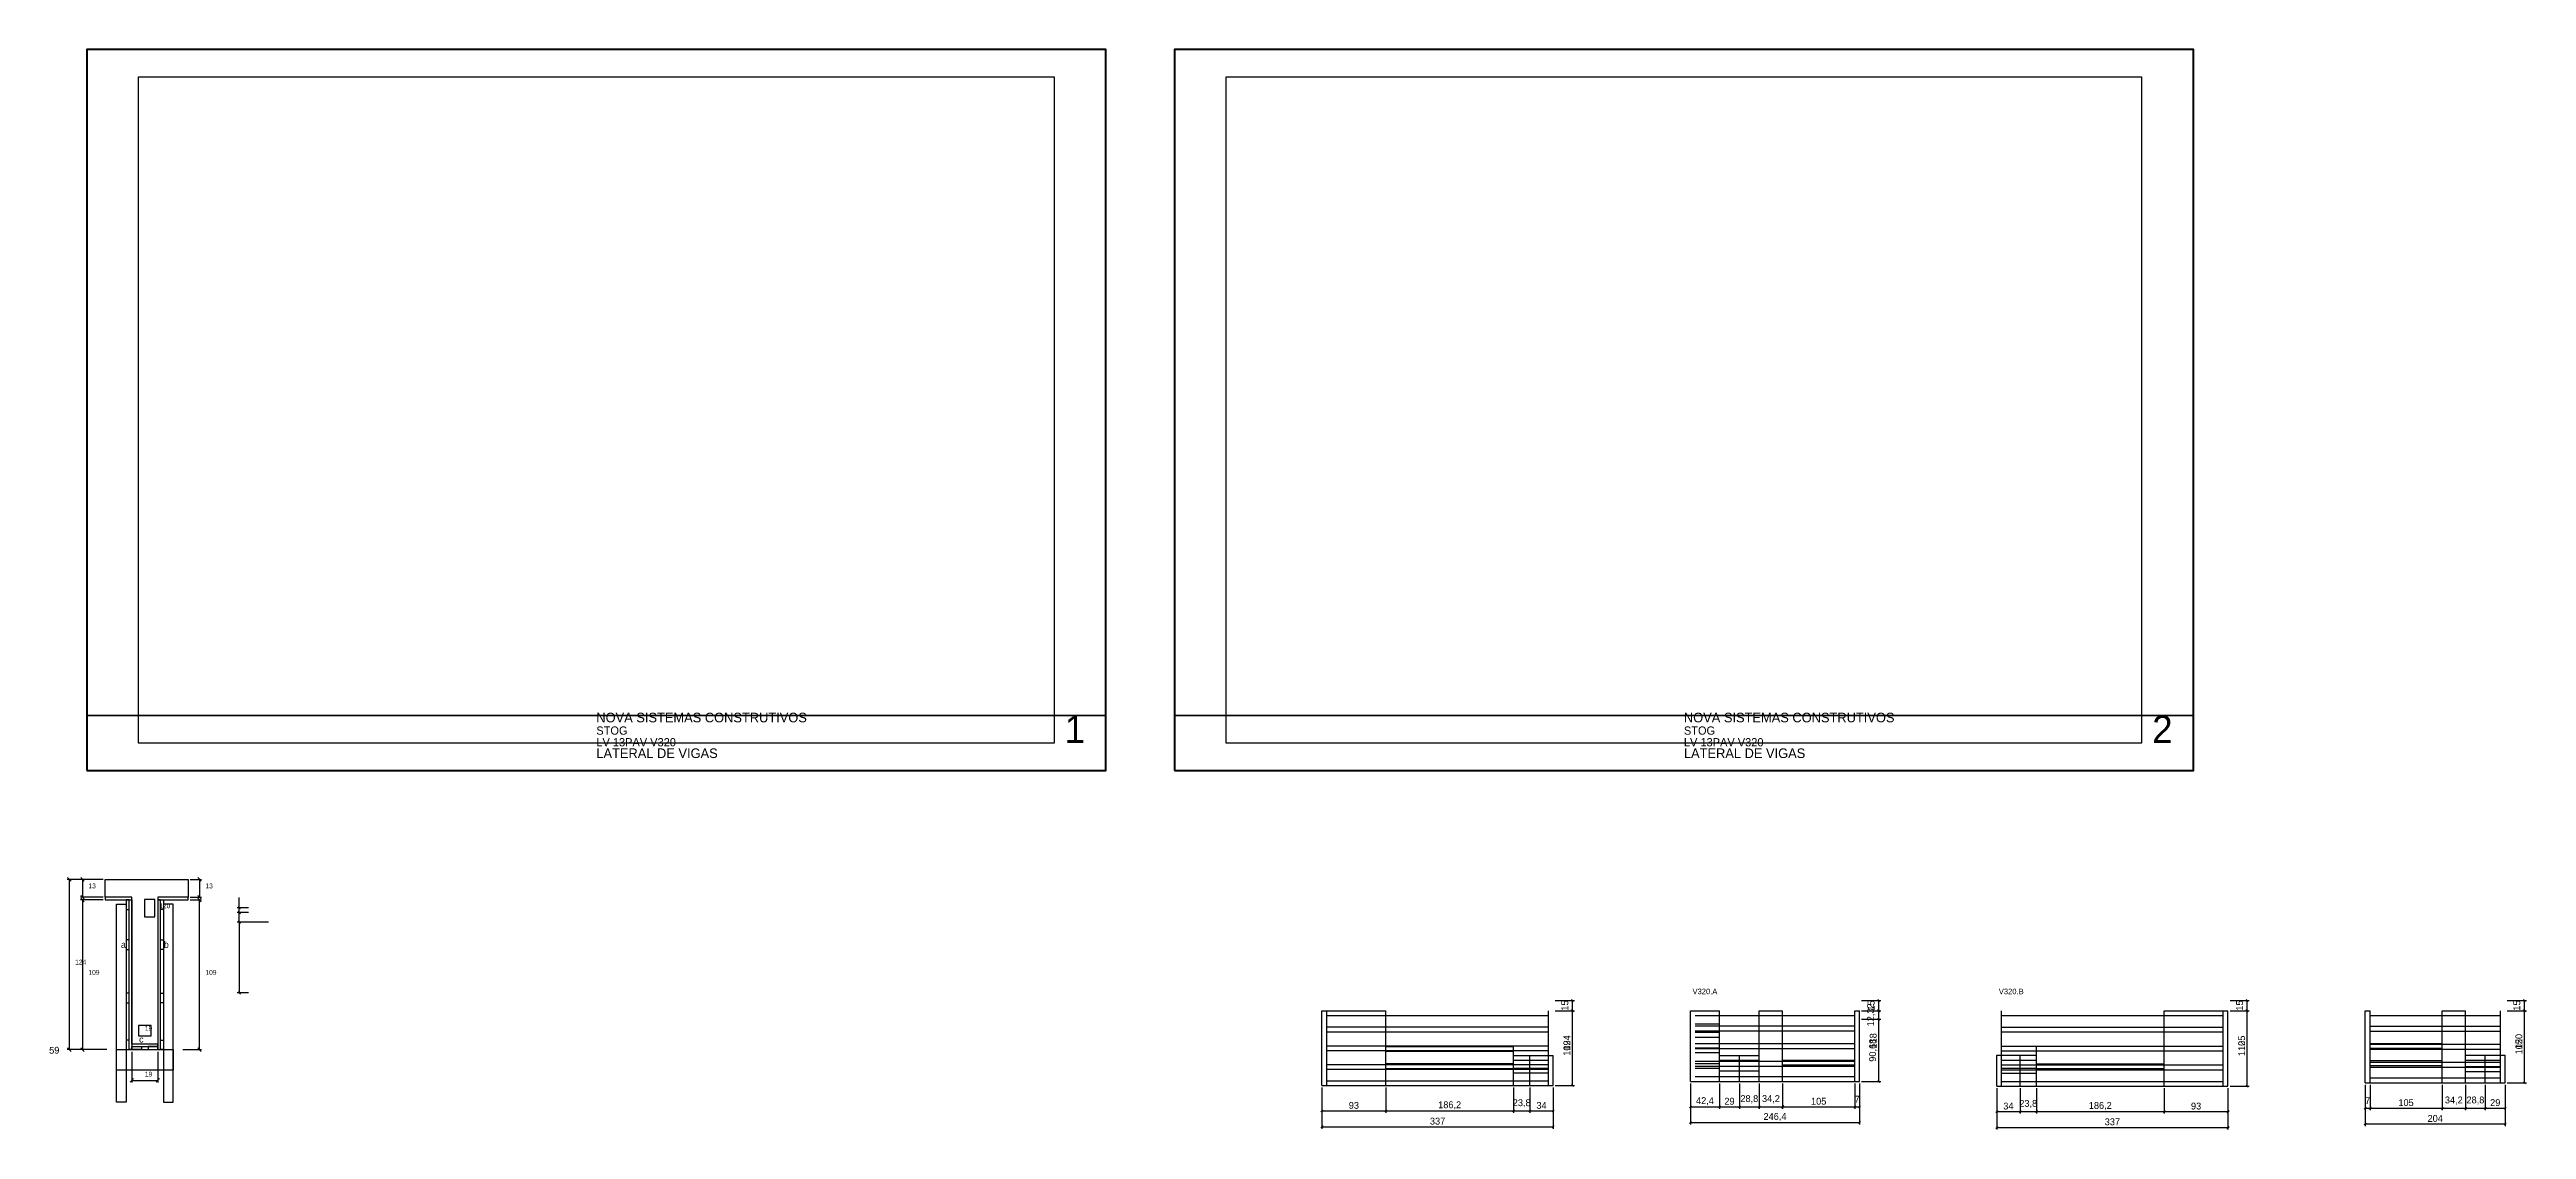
# Model space of a CAD drawing. Extents: x -9000 to 3555, y -323 to 1250.
# Drawn here: x -54 to 3555, y -323 to 1250 of the extents above.
import ezdxf

# ---------------------------------------------------------------- set-up
doc = ezdxf.new("R2010")
doc.units = 0
for name, color, linetype in [('CARIMBO', 255, 'Continuous'), ('CONCRETO', 251, 'Continuous'), ('COTA', 241, 'Continuous'), ('Cota Seção (2x)', 241, 'Continuous'), ('detalhes', 7, 'Continuous'), ('Folhas', 255, 'Continuous'), ('Madeira', 126, 'Continuous'), ('NOMENCLATURA', 7, 'Continuous'), ('Painéis', 200, 'Continuous'), ('SARR_2.2x7', 40, 'Continuous'), ('SARR_3.5x7', 81, 'Continuous')]:
    doc.layers.add(name, color=color, linetype=linetype)
doc.dimstyles.new('PAINEL', dxfattribs={"dimtxt": 10, "dimasz": 3, "dimexe": 3, "dimexo": 3, "dimgap": 3, "dimtad": 1, "dimblk": 'OBLIQUE', "dimblk1": 'OBLIQUE', "dimcen": 2.5, "dimclrd": 4, "dimclre": 4, "dimclrt": 240, "dimazin": 3, "dimtfac": 1, "dimtmove": 0, "dimatfit": 3})

# ---------------------------------------------------------------- blocks, each defined once
blk = doc.blocks.new('_OBLIQUE')
at = {"color": 0, "linetype": 'BYBLOCK'}
blk.add_line((-0.5, -0.5), (0.5, 0.5), dxfattribs=at)

msp = doc.modelspace()

# ---------------------------------------------------------------- linework, layer by layer
at = {"layer": 'CARIMBO', "lineweight": 35}
for p, q in [((0, 280), (1485, 280)), ((1585, 280), (3070, 280))]:
    msp.add_line(p, q, dxfattribs=at)
at = {"layer": 'CONCRETO', "color": 251}
msp.add_lwpolyline([(26.863, 15.25), (26.863, 41.25), (147.444, 41.25), (147.444, 15.25), (103.5, 15.25), (103.5, -198.75), (65.5, -198.75), (65.5, 15.25), (26.863, 15.25)], dxfattribs=at)
at = {"layer": 'COTA', "color": 4}
for p, q in [((23.863, 41.25), (-28.513, 41.25)), ((-25.513, -206.75), (-25.513, 41.25)), ((23.863, 41.25), (-9.194, 41.25)), ((-6.194, 41.25), (-6.194, 15.25)), ((150.444, 41.25), (167.315, 41.25)), ((164.315, 41.25), (164.315, 15.25)), ((23.863, 15.25), (-9.194, 15.25)), ((23.863, 11.25), (-9.194, 11.25)), ((-6.194, 11.25), (-6.194, -206.75)), ((150.444, 15.25), (167.315, 15.25)), ((150.444, 11.25), (167.315, 11.25)), ((164.315, -206.75), (164.315, 11.25)), ((222.202, -0.015), (222.202, 14.716)), ((235.668, -0.015), (219.202, -0.015)), ((235.668, -7.015), (219.202, -7.015)), ((235.668, -7.015), (219.202, -7.015)), ((264.668, -21.015), (219.202, -21.015)), ((264.668, -21.015), (219.202, -21.015)), ((222.202, -7.015), (222.202, -0.015)), ((222.202, -21.015), (222.202, -7.015)), ((222.202, -21.015), (222.202, -124.015)), ((235.668, -124.015), (219.202, -124.015)), ((28.9, -206.75), (-28.513, -206.75)), ((28.9, -206.75), (-9.194, -206.75)), ((65.5, -209.75), (65.5, -254.477)), ((103.5, -209.75), (103.5, -254.477)), ((140.1, -206.75), (167.315, -206.75)), ((65.5, -251.477), (103.5, -251.477))]:
    msp.add_line(p, q, dxfattribs=at)
at = {"layer": 'COTA'}
for p, q in [((223.702, -1.515), (220.702, 1.485)), ((220.702, -5.515), (223.702, -8.515)), ((223.702, -8.515), (220.702, -5.515)), ((220.702, -19.515), (223.702, -22.515)), ((223.702, -22.515), (220.702, -19.515)), ((220.702, -122.515), (223.702, -125.515))]:
    msp.add_line(p, q, dxfattribs=at)
for points in [[(-23.013, 38.75), (-28.013, 43.75)], [(-3.694, 38.75), (-8.694, 43.75)], [(166.815, 38.75), (161.815, 43.75)], [(-8.694, 17.75), (-3.694, 12.75)], [(-3.694, 8.75), (-8.694, 13.75)], [(161.815, 17.75), (166.815, 12.75)], [(166.815, 8.75), (161.815, 13.75)], [(-28.013, -204.25), (-23.013, -209.25)], [(-8.694, -204.25), (-3.694, -209.25)], [(161.815, -204.25), (166.815, -209.25)], [(68, -248.977), (63, -253.977)], [(101, -253.977), (106, -248.977)]]:
    msp.add_lwpolyline(points, dxfattribs=at)
at = {"layer": 'Cota Seção (2x)', "color": 180}
for p, q in [((84, 11.75), (84, -13.25)), ((99, 11.75), (84, 11.75)), ((99, -13.25), (99, 11.75)), ((84, -13.25), (99, -13.25)), ((75.5, -171.75), (75.5, -186.75)), ((93.5, -171.75), (75.5, -171.75)), ((93.5, -186.75), (93.5, -171.75)), ((75.5, -186.75), (93.5, -186.75))]:
    msp.add_line(p, q, dxfattribs=at)
at = {"layer": 'Folhas', "lineweight": 50}
for points in [[(0, 200), (1485, 200), (1485, 1250), (0, 1250)], [(1585, 200), (3070, 200), (3070, 1250), (1585, 1250)]]:
    msp.add_lwpolyline(points, close=True, dxfattribs=at)
at = {"layer": 'Folhas', "lineweight": 25}
for points in [[(75, 240), (1410, 240), (1410, 1210), (75, 1210)], [(1660, 240), (2995, 240), (2995, 1210), (1660, 1210)]]:
    msp.add_lwpolyline(points, close=True, dxfattribs=at)
at = {"layer": 'Madeira', "color": 126}
for points in [[(57.1, -2.75), (61.5, -2.75), (61.5, 11.25), (57.1, 11.25), (57.1, -2.75)], [(111.9, -2.75), (107.5, -2.75), (107.5, 11.25), (111.9, 11.25), (111.9, -2.75)], [(57.1, -60.789), (61.5, -60.789), (61.5, -46.789), (57.1, -46.789), (57.1, -60.789)], [(111.9, -60.789), (107.5, -60.789), (107.5, -46.789), (111.9, -46.789), (111.9, -60.789)], [(57.1, -138.506), (61.5, -138.506), (61.5, -124.506), (57.1, -124.506), (57.1, -138.506)], [(111.9, -138.506), (107.5, -138.506), (107.5, -124.506), (111.9, -124.506), (111.9, -138.506)], [(57.1, -206.75), (61.5, -206.75), (61.5, -192.75), (57.1, -192.75), (57.1, -206.75)], [(65.5, -206.75), (65.5, -202.35), (79.5, -202.35), (79.5, -206.75), (65.5, -206.75)], [(103.5, -206.75), (103.5, -202.35), (89.5, -202.35), (89.5, -206.75), (103.5, -206.75)], [(111.9, -206.75), (107.5, -206.75), (107.5, -192.75), (111.9, -192.75), (111.9, -206.75)]]:
    msp.add_lwpolyline(points, dxfattribs=at)
at = {"layer": 'Painéis'}
for p, q in [((1800, -150), (1893, -150)), ((1800, -259), (1800, -150)), ((1893, -259), (1893, -150)), ((2337, -150), (2379.4, -150)), ((2337, -253), (2337, -150)), ((2379.4, -253), (2379.4, -150)), ((2437.2, -253), (2437.2, -150)), ((2437.2, -150), (2471.4, -150)), ((2471.4, -253), (2471.4, -150)), ((2576.4, -253), (2576.4, -150)), ((2576.4, -150), (2583.4, -150)), ((2583.4, -253), (2583.4, -150)), ((3027.4, -260), (3027.4, -150)), ((3027.4, -150), (3120.4, -150)), ((3120.4, -260), (3120.4, -150)), ((3320.4, -150), (3327.4, -150)), ((3320.4, -255), (3320.4, -150)), ((3327.4, -255), (3327.4, -150)), ((3432.4, -255), (3432.4, -150)), ((3432.4, -150), (3466.6, -150)), ((3466.6, -255), (3466.6, -150)), ((1893, -202), (2079.2, -202)), ((2079.2, -259), (2079.2, -202)), ((2079.2, -215.3), (2103, -215.3)), ((2103, -259), (2103, -215.3)), ((2103, -215.3), (2137, -215.3)), ((2137, -259), (2137, -215.3)), ((2379.4, -215.3), (2408.4, -215.3)), ((2408.4, -253), (2408.4, -215.3)), ((2408.4, -215.3), (2437.2, -215.3)), ((2471.4, -197.9), (2576.4, -197.9)), ((2783.4, -214.9), (2817.4, -214.9)), ((2783.4, -260), (2783.4, -214.9)), ((2817.4, -260), (2817.4, -214.9)), ((2817.4, -214.9), (2841.2, -214.9)), ((2841.2, -260), (2841.2, -201.6)), ((2841.2, -201.6), (3027.4, -201.6)), ((3327.4, -197.6), (3432.4, -197.6)), ((3466.6, -214.9), (3495.4, -214.9)), ((3495.4, -255), (3495.4, -214.9)), ((3495.4, -214.9), (3524.4, -214.9)), ((3524.4, -255), (3524.4, -214.9)), ((1800, -259), (1893, -259)), ((1893, -259), (2079.2, -259)), ((2079.2, -259), (2103, -259)), ((2103, -259), (2137, -259)), ((2337, -253), (2379.4, -253)), ((2379.4, -253), (2408.4, -253)), ((2408.4, -253), (2437.2, -253)), ((2437.2, -253), (2471.4, -253)), ((2471.4, -253), (2576.4, -253)), ((2576.4, -253), (2583.4, -253)), ((2783.4, -260), (2817.4, -260)), ((2817.4, -260), (2841.2, -260)), ((2841.2, -260), (3027.4, -260)), ((3027.4, -260), (3120.4, -260)), ((3320.4, -255), (3327.4, -255)), ((3327.4, -255), (3432.4, -255)), ((3432.4, -255), (3466.6, -255)), ((3466.6, -255), (3495.4, -255)), ((3495.4, -255), (3524.4, -255))]:
    msp.add_line(p, q, dxfattribs=at)
at = {"layer": 'Painéis', "color": 200}
for points in [[(65.5, 11.25), (65.5, 15.25), (26.863, 15.25), (26.863, 11.25), (65.5, 11.25)], [(61.5, 11.25), (65.5, 11.25), (65.5, -206.75), (61.5, -206.75), (61.5, 11.25)], [(147.444, 11.25), (147.444, 15.25), (103.5, 15.25), (103.5, 11.25), (147.444, 11.25)], [(107.5, 11.25), (103.5, 11.25), (103.5, -206.75), (107.5, -206.75), (107.5, 11.25)], [(103.5, -202.35), (103.5, -198.75), (65.5, -198.75), (65.5, -202.35), (103.5, -202.35)]]:
    msp.add_lwpolyline(points, dxfattribs=at)
at = {"layer": 'SARR_2.2x7'}
for p, q in [((1807, -259), (1807, -150)), ((2130, -259), (2130, -150)), ((2576.4, -253), (2576.4, -150)), ((2790.4, -260), (2790.4, -150)), ((3113.4, -260), (3113.4, -150)), ((3327.4, -255), (3327.4, -150)), ((3517.4, -255), (3517.4, -150))]:
    msp.add_line(p, q, dxfattribs=at)
for points in [[(1807, -157), (1893, -157)], [(1807, -157), (1893, -157)], [(1807, -173.75), (1893, -173.75)], [(1807, -173.75), (1893, -173.75)], [(1893, -157), (2079.2, -157)], [(1893, -173.75), (2079.2, -173.75)], [(2079.2, -157), (2103, -157)], [(2079.2, -173.75), (2103, -173.75)], [(2103, -157), (2130, -157)], [(2103, -173.75), (2130, -173.75)], [(2344, -157), (2379.4, -157)], [(2344, -169.325), (2379.4, -169.325)], [(2344, -172.25), (2379.4, -172.25)], [(2344, -179.25), (2379.4, -179.25)], [(2379.4, -157), (2408.4, -157)], [(2379.4, -172.25), (2408.4, -172.25)], [(2379.4, -179.25), (2408.4, -179.25)], [(2408.4, -157), (2437.2, -157)], [(2408.4, -172.25), (2437.2, -172.25)], [(2408.4, -179.25), (2437.2, -179.25)], [(2437.2, -157), (2471.4, -157)], [(2437.2, -157), (2471.4, -157)], [(2437.2, -172.25), (2471.4, -172.25)], [(2437.2, -172.25), (2471.4, -172.25)], [(2437.2, -179.25), (2471.4, -179.25)], [(2437.2, -179.25), (2471.4, -179.25)], [(2471.4, -157), (2576.4, -157)], [(2471.4, -172.25), (2576.4, -172.25)], [(2471.4, -179.25), (2576.4, -179.25)], [(2790.4, -157), (2817.4, -157)], [(2790.4, -174), (2817.4, -174)], [(2817.4, -157), (2841.2, -157)], [(2817.4, -174), (2841.2, -174)], [(2841.2, -157), (3027.4, -157)], [(2841.2, -174), (3027.4, -174)], [(3027.4, -157), (3113.4, -157)], [(3027.4, -157), (3113.4, -157)], [(3027.4, -174), (3113.4, -174)], [(3027.4, -174), (3113.4, -174)], [(3327.4, -157), (3432.4, -157)], [(3327.4, -172.75), (3432.4, -172.75)], [(3327.4, -179.75), (3432.4, -179.75)], [(3432.4, -157), (3466.6, -157)], [(3432.4, -157), (3466.6, -157)], [(3432.4, -172.75), (3466.6, -172.75)], [(3432.4, -172.75), (3466.6, -172.75)], [(3432.4, -179.75), (3466.6, -179.75)], [(3432.4, -179.75), (3466.6, -179.75)], [(3466.6, -157), (3495.4, -157)], [(3466.6, -172.75), (3495.4, -172.75)], [(3466.6, -179.75), (3495.4, -179.75)], [(3495.4, -157), (3517.4, -157)], [(3495.4, -172.75), (3517.4, -172.75)], [(3495.4, -179.75), (3517.4, -179.75)], [(1807, -180.75), (1893, -180.75)], [(1807, -180.75), (1893, -180.75)], [(1807, -201), (1893, -201)], [(1807, -201), (1893, -201)], [(1807, -208), (1893, -208)], [(1807, -208), (1893, -208)], [(1893, -180.75), (2079.2, -180.75)], [(1893, -201), (2079.2, -201)], [(1893, -208), (2079.2, -208)], [(1893, -209), (2079.2, -209)], [(2079.2, -180.75), (2103, -180.75)], [(2079.2, -201), (2103, -201)], [(2079.2, -208), (2103, -208)], [(2103, -180.75), (2130, -180.75)], [(2103, -201), (2130, -201)], [(2103, -208), (2130, -208)], [(2344, -181.494), (2379.4, -181.494)], [(2344, -188.494), (2379.4, -188.494)], [(2344, -198), (2379.4, -198)], [(2344, -204.162), (2379.4, -204.162)], [(2344, -205), (2379.4, -205)], [(2344, -211.162), (2379.4, -211.162)], [(2379.4, -198), (2408.4, -198)], [(2379.4, -205), (2408.4, -205)], [(2408.4, -198), (2437.2, -198)], [(2408.4, -205), (2437.2, -205)], [(2437.2, -198), (2471.4, -198)], [(2437.2, -198), (2471.4, -198)], [(2437.2, -205), (2471.4, -205)], [(2437.2, -205), (2471.4, -205)], [(2471.4, -198), (2576.4, -198)], [(2471.4, -204.9), (2576.4, -204.9)], [(2471.4, -205), (2576.4, -205)], [(2790.4, -181), (2817.4, -181)], [(2790.4, -201.5), (2817.4, -201.5)], [(2790.4, -208.5), (2817.4, -208.5)], [(2817.4, -181), (2841.2, -181)], [(2817.4, -201.5), (2841.2, -201.5)], [(2817.4, -208.5), (2841.2, -208.5)], [(2841.2, -181), (3027.4, -181)], [(2841.2, -201.5), (3027.4, -201.5)], [(2841.2, -208.5), (3027.4, -208.5)], [(2841.2, -208.6), (3027.4, -208.6)], [(3027.4, -181), (3113.4, -181)], [(3027.4, -181), (3113.4, -181)], [(3027.4, -201.5), (3113.4, -201.5)], [(3027.4, -201.5), (3113.4, -201.5)], [(3027.4, -208.5), (3113.4, -208.5)], [(3027.4, -208.5), (3113.4, -208.5)], [(3327.4, -199), (3432.4, -199)], [(3327.4, -204.6), (3432.4, -204.6)], [(3327.4, -206), (3432.4, -206)], [(3432.4, -199), (3466.6, -199)], [(3432.4, -199), (3466.6, -199)], [(3432.4, -206), (3466.6, -206)], [(3432.4, -206), (3466.6, -206)], [(3466.6, -199), (3495.4, -199)], [(3466.6, -206), (3495.4, -206)], [(3495.4, -199), (3517.4, -199)], [(3495.4, -206), (3517.4, -206)], [(1807, -228.25), (1893, -228.25)], [(1807, -228.25), (1893, -228.25)], [(1807, -235.25), (1893, -235.25)], [(1807, -235.25), (1893, -235.25)], [(1807, -252), (1893, -252)], [(1807, -252), (1893, -252)], [(1893, -227), (2079.2, -227)], [(1893, -228.25), (2079.2, -228.25)], [(1893, -234), (2079.2, -234)], [(1893, -235.25), (2079.2, -235.25)], [(1893, -252), (2079.2, -252)], [(1893, -252), (2079.2, -252)], [(2079.2, -222.3), (2103, -222.3)], [(2079.2, -228.25), (2103, -228.25)], [(2079.2, -233.65), (2103, -233.65)], [(2079.2, -235.25), (2103, -235.25)], [(2079.2, -240.65), (2103, -240.65)], [(2079.2, -252), (2103, -252)], [(2079.2, -252), (2103, -252)], [(2103, -222.3), (2130, -222.3)], [(2103, -228.25), (2130, -228.25)], [(2103, -233.65), (2130, -233.65)], [(2103, -235.25), (2130, -235.25)], [(2103, -240.65), (2130, -240.65)], [(2103, -252), (2130, -252)], [(2103, -252), (2130, -252)], [(2344, -223.75), (2379.4, -223.75)], [(2344, -226.831), (2379.4, -226.831)], [(2344, -230.75), (2379.4, -230.75)], [(2344, -233.831), (2379.4, -233.831)], [(2344, -246), (2379.4, -246)], [(2344, -246), (2379.4, -246)], [(2379.4, -222.3), (2408.4, -222.3)], [(2379.4, -223.75), (2408.4, -223.75)], [(2379.4, -230.65), (2408.4, -230.65)], [(2379.4, -230.75), (2408.4, -230.75)], [(2379.4, -237.65), (2408.4, -237.65)], [(2379.4, -246), (2408.4, -246)], [(2379.4, -246), (2408.4, -246)], [(2408.4, -222.3), (2437.2, -222.3)], [(2408.4, -223.75), (2437.2, -223.75)], [(2408.4, -230.65), (2437.2, -230.65)], [(2408.4, -230.75), (2437.2, -230.75)], [(2408.4, -237.65), (2437.2, -237.65)], [(2408.4, -246), (2437.2, -246)], [(2408.4, -246), (2437.2, -246)], [(2437.2, -223.75), (2471.4, -223.75)], [(2437.2, -223.75), (2471.4, -223.75)], [(2437.2, -230.75), (2471.4, -230.75)], [(2437.2, -230.75), (2471.4, -230.75)], [(2437.2, -246), (2471.4, -246)], [(2437.2, -246), (2471.4, -246)], [(2471.4, -221.95), (2576.4, -221.95)], [(2471.4, -223.75), (2576.4, -223.75)], [(2471.4, -228.95), (2576.4, -228.95)], [(2471.4, -230.75), (2576.4, -230.75)], [(2471.4, -246), (2576.4, -246)], [(2471.4, -246), (2576.4, -246)], [(2790.4, -221.9), (2817.4, -221.9)], [(2790.4, -229), (2817.4, -229)], [(2790.4, -233.95), (2817.4, -233.95)], [(2790.4, -236), (2817.4, -236)], [(2790.4, -240.95), (2817.4, -240.95)], [(2817.4, -221.9), (2841.2, -221.9)], [(2817.4, -229), (2841.2, -229)], [(2817.4, -233.95), (2841.2, -233.95)], [(2817.4, -236), (2841.2, -236)], [(2817.4, -240.95), (2841.2, -240.95)], [(2841.2, -227.3), (3027.4, -227.3)], [(2841.2, -229), (3027.4, -229)], [(2841.2, -234.3), (3027.4, -234.3)], [(2841.2, -236), (3027.4, -236)], [(3027.4, -229), (3113.4, -229)], [(3027.4, -229), (3113.4, -229)], [(3027.4, -236), (3113.4, -236)], [(3027.4, -236), (3113.4, -236)], [(3327.4, -222.8), (3432.4, -222.8)], [(3327.4, -225.25), (3432.4, -225.25)], [(3327.4, -229.8), (3432.4, -229.8)], [(3327.4, -232.25), (3432.4, -232.25)], [(3327.4, -248), (3432.4, -248)], [(3327.4, -248), (3432.4, -248)], [(3432.4, -225.25), (3466.6, -225.25)], [(3432.4, -225.25), (3466.6, -225.25)], [(3432.4, -232.25), (3466.6, -232.25)], [(3432.4, -232.25), (3466.6, -232.25)], [(3432.4, -248), (3466.6, -248)], [(3432.4, -248), (3466.6, -248)], [(3466.6, -221.9), (3495.4, -221.9)], [(3466.6, -225.25), (3495.4, -225.25)], [(3466.6, -231.45), (3495.4, -231.45)], [(3466.6, -232.25), (3495.4, -232.25)], [(3466.6, -238.45), (3495.4, -238.45)], [(3466.6, -248), (3495.4, -248)], [(3466.6, -248), (3495.4, -248)], [(3495.4, -221.9), (3517.4, -221.9)], [(3495.4, -225.25), (3517.4, -225.25)], [(3495.4, -231.45), (3517.4, -231.45)], [(3495.4, -232.25), (3517.4, -232.25)], [(3495.4, -238.45), (3517.4, -238.45)], [(3495.4, -248), (3517.4, -248)], [(3495.4, -248), (3517.4, -248)], [(2790.4, -253), (2817.4, -253)], [(2790.4, -253), (2817.4, -253)], [(2817.4, -253), (2841.2, -253)], [(2817.4, -253), (2841.2, -253)], [(2841.2, -253), (3027.4, -253)], [(2841.2, -253), (3027.4, -253)], [(3027.4, -253), (3113.4, -253)], [(3027.4, -253), (3113.4, -253)]]:
    msp.add_lwpolyline(points, dxfattribs=at)
at = {"layer": 'SARR_3.5x7', "color": 81}
for points in [[(43.1, 5.25), (57.1, 5.25), (57.1, -283.228), (43.1, -283.228), (43.1, 5.25)], [(125.9, 5.25), (111.9, 5.25), (111.9, -283.228), (125.9, -283.228), (125.9, 5.25)], [(43.1, -206.75), (125.9, -206.75), (125.9, -236.808), (43.1, -236.808), (43.1, -206.75)]]:
    msp.add_lwpolyline(points, dxfattribs=at)

# ---------------------------------------------------------------- texts
at = {"layer": 'CARIMBO'}
for s, height, p in [('STOG', 12, (742.5, 252)), ('NOVA SISTEMAS CONSTRUTIVOS', 14, (742.5, 270)), ('1', 40, (1425, 240)), ('STOG', 12, (2327.5, 252)), ('NOVA SISTEMAS CONSTRUTIVOS', 14, (2327.5, 270)), ('2', 40, (3010, 240)), ('LV 13PAV V320', 12, (742.5, 235)), ('LATERAL DE VIGAS', 14, (742.5, 218)), ('LV 13PAV V320', 12, (2327.5, 235)), ('LATERAL DE VIGAS', 14, (2327.5, 218))]:
    msp.add_text(s, height=height, dxfattribs=at).set_placement(p)
at = {"layer": 'COTA', "color": 1}
for s, p in [('13', (2.306, 28.25)), ('13', (172.815, 28.25)), ('124', (-17.013, -82.75)), ('109', (2.306, -97.75)), ('109', (172.815, -97.75)), ('19', (84.5, -245.977))]:
    msp.add_text(s, height=7, dxfattribs=at).set_placement(p)
at = {"layer": 'COTA', "color": 240}
msp.add_text('59', height=10, dxfattribs=at).set_placement((-54.924, -212.697))
at = {"layer": 'Cota Seção (2x)', "color": 1}
for s, p in [('120', (105.5, -0.75)), ('19', (84.5, -179.25))]:
    msp.add_text(s, height=7, dxfattribs=at).set_placement(p)
at = {"layer": 'detalhes', "color": 4}
for s, p in [('a', (49.671, -58.549)), ('b', (112.214, -58.56)), ('c', (76.1, -196.514))]:
    msp.add_text(s, height=9.6, dxfattribs=at).set_placement(p)
at = {"layer": 'NOMENCLATURA'}
for s, p in [('V320.A', (2340, -126)), ('V320.B', (2786.4, -126))]:
    msp.add_text(s, height=8, dxfattribs=at).set_placement(p)

# ---------------------------------------------------------------- dimensions: what is measured, and where the dimension line sits
at = {"layer": 'COTA'}
for base, p1, p2 in [((2165, -259), (2137, -259), (2137, -135)), ((2165, -150), (2137, -150), (2137, -135)), ((2611.4, -253), (2583.4, -253), (2583.4, -135)), ((2611.4, -150), (2583.4, -150), (2583.4, -135)), ((2611.4, -162.3248), (2583.4, -162.3248), (2583.4, -150)), ((3148.4, -260), (3120.4, -260), (3120.4, -135)), ((3148.4, -150), (3120.4, -150), (3120.4, -135)), ((3552.4, -255), (3524.4, -255), (3524.4, -135)), ((3552.4, -150), (3524.4, -150), (3524.4, -135)), ((2165, -259), (2137, -259), (2137, -150)), ((2611.4, -253), (2583.4, -253), (2583.4, -162.3248)), ((3148.4, -260), (3120.4, -260), (3120.4, -150)), ((3552.4, -255), (3524.4, -255), (3524.4, -150))]:
    msp.add_linear_dim(base=base, p1=p1, p2=p2, angle=90, dimstyle='PAINEL', dxfattribs=at).render()
for base, p1, p2 in [((1800, -296), (1800, -259), (1893, -259)), ((1800, -319), (1800, -259), (2137, -259)), ((1893, -296), (1893, -259), (2079.2, -259)), ((2079.2, -296), (2079.2, -259), (2103, -259)), ((2103, -296), (2103, -259), (2137, -259)), ((2337, -290), (2337, -253), (2379.4, -253)), ((2337, -313), (2337, -253), (2583.4, -253)), ((2379.4, -290), (2379.4, -253), (2408.4, -253)), ((2408.4, -290), (2408.4, -253), (2437.2, -253)), ((2437.2, -290), (2437.2, -253), (2471.4, -253)), ((2471.4, -290), (2471.4, -253), (2576.4, -253)), ((2576.4, -290), (2576.4, -253), (2583.4, -253)), ((2783.4, -297), (2783.4, -260), (2817.4, -260)), ((2783.4, -320), (2783.4, -260), (3120.4, -260)), ((2817.4, -297), (2817.4, -260), (2841.2, -260)), ((2841.2, -297), (2841.2, -260), (3027.4, -260)), ((3027.4, -297), (3027.4, -260), (3120.4, -260)), ((3320.4, -292), (3320.4, -255), (3327.4, -255)), ((3320.4, -315), (3320.4, -255), (3524.4, -255)), ((3327.4, -292), (3327.4, -255), (3432.4, -255)), ((3432.4, -292), (3432.4, -255), (3466.6, -255)), ((3466.6, -292), (3466.6, -255), (3495.4, -255)), ((3495.4, -292), (3495.4, -255), (3524.4, -255))]:
    msp.add_linear_dim(base=base, p1=p1, p2=p2, dimstyle='PAINEL', dxfattribs=at).render()

doc.saveas('drawing.dxf')
